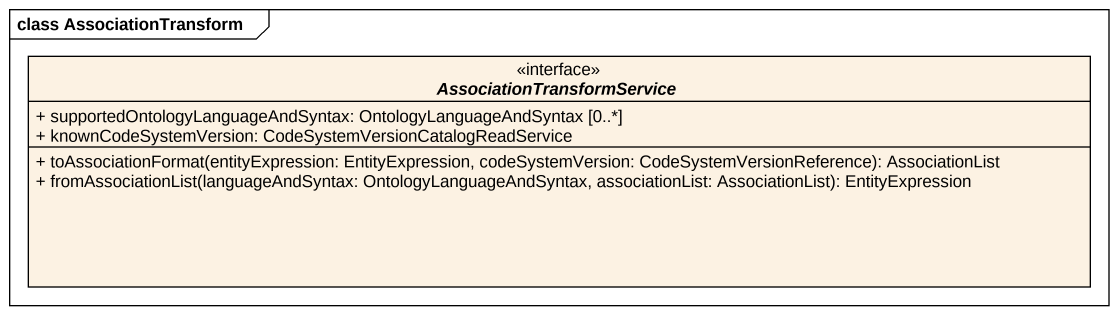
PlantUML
@startuml
mainframe class AssociationTransform
hide circle
hide empty members
skinparam classAttributeIconSize 0
interface AssociationTransformService <<interface>> {
  + supportedOntologyLanguageAndSyntax: OntologyLanguageAndSyntax [0..*]
  + knownCodeSystemVersion: CodeSystemVersionCatalogReadService
  + toAssociationFormat(entityExpression: EntityExpression, codeSystemVersion: CodeSystemVersionReference): AssociationList
  + fromAssociationList(languageAndSyntax: OntologyLanguageAndSyntax, associationList: AssociationList): EntityExpression
}
@enduml
